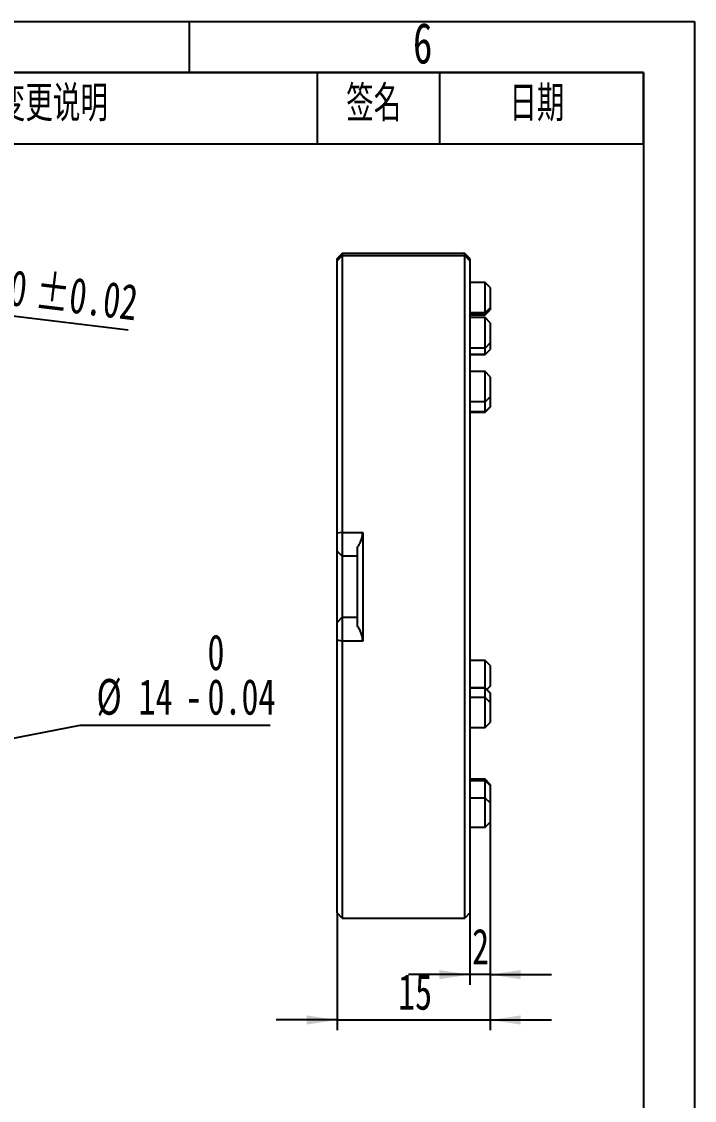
# Model space of a CAD drawing. Extents: x 0 to 297, y 0 to 210.
# Drawn here: x 231 to 297, y 104.2 to 210 of the extents above; entities that cross this region are included whole.
import ezdxf

# ---------------------------------------------------------------- set-up
doc = ezdxf.new("R2010")
doc.units = 0
doc.linetypes.add('SLD-实线', pattern=[0])
doc.layers.get('0').update_dxf_attribs({"linetype": 'CONTINUOUS'})
for name, color, linetype in [('图框', 7, 'SLD-实线'), ('尺寸线', 5, 'SLD-实线'), ('粗实线', 7, 'SLD-实线'), ('细实线', 7, 'SLD-实线')]:
    doc.layers.add(name, color=color, linetype=linetype)
doc.styles.add('SLDTEXTSTYLE0', font='TXT', dxfattribs={"width": 0.7, "bigfont": 'bigfont'})
doc.styles.add('SLDTEXTSTYLE1', font='TXT', dxfattribs={"width": 0.7})
doc.dimstyles.new('SLDDIMSTYLE0', dxfattribs={"dimtxt": 3.5, "dimasz": 3, "dimexe": 0, "dimexo": 0.0625, "dimgap": 0.875, "dimtad": 2, "dimrnd": 1e-09, "dimzin": 12, "dimtxsty": 'SLDTEXTSTYLE1', "dimsah": 1, "dimcen": 0.09, "dimazin": 3, "dimtol": 1, "dimtp": 0.02, "dimtm": 0.02, "dimtfac": 1, "dimtofl": 0, "dimtmove": 0, "dimatfit": 3, "dimtolj": 1})
doc.dimstyles.new('SLDDIMSTYLE2', dxfattribs={"dimtxt": 3.5, "dimasz": 3, "dimexe": 0, "dimexo": 0.0625, "dimgap": 0.875, "dimtad": 2, "dimrnd": 1e-09, "dimzin": 12, "dimtxsty": 'SLDTEXTSTYLE1', "dimsah": 1, "dimcen": 0.09, "dimazin": 3, "dimtfac": 1, "dimtmove": 0, "dimatfit": 3, "dimtolj": 1, "dimtzin": 12})
doc.dimstyles.new('SLDDIMSTYLE7', dxfattribs={"dimtxt": 3.5, "dimasz": 3, "dimexe": 0, "dimexo": 0.0625, "dimgap": 0.875, "dimtad": 2, "dimrnd": 1e-09, "dimzin": 12, "dimtxsty": 'SLDTEXTSTYLE1', "dimblk1": 'NONE', "dimsah": 1, "dimcen": 0, "dimazin": 3, "dimtol": 1, "dimtm": 0.04, "dimtfac": 1, "dimtmove": 0, "dimatfit": 3, "dimtolj": 1})

# ---------------------------------------------------------------- blocks, each defined once
blk = doc.blocks.new('SW_TABLEANNOTATION_0')
at = {"layer": '细实线', "color": 0}
for p, q in [((0, 0), (0, -7)), ((0, 0), (12, 0)), ((0, 0), (0, -7)), ((106, 0), (0, 0)), ((12, 0), (12, -7)), ((12, 0), (24, 0)), ((24, 0), (24, -7)), ((24, 0), (74, 0)), ((74, 0), (74, -7)), ((74, 0), (86, 0)), ((86, 0), (86, -7)), ((86, 0), (106, 0)), ((106, 0), (106, -7)), ((106, -7), (106, 0)), ((0, -7), (12, -7)), ((0, -7), (106, -7)), ((12, -7), (24, -7)), ((24, -7), (74, -7)), ((74, -7), (86, -7)), ((86, -7), (106, -7))]:
    blk.add_line(p, q, dxfattribs=at)
at = {"layer": '细实线', "color": 0, "char_height": 3.5, "attachment_point": 1, "style": 'SLDTEXTSTYLE0'}
for s, insert in [('标记', (2.85, -1.28)), ('区域', (14.85, -1.28)), ('变更说明', (42.7, -1.28)), ('签名', (76.85, -1.28)), ('日期', (92.85, -1.28))]:
    blk.add_mtext(s, dxfattribs=dict(at, insert=insert))
blk = doc.blocks.new('_D')
at = {"layer": '尺寸线'}
for p, q in [((64.93, 154.57), (70.6, 201.42)), ((70.48, 200.42), (219.39, 182.42)), ((213.85, 136.57), (219.51, 183.42)), ((219.39, 182.42), (241.46, 179.76))]:
    blk.add_line(p, q, dxfattribs=at)
for points in [[(70.48, 200.42), (73.4, 199.62), (73.51, 200.51)], [(219.39, 182.42), (216.47, 183.23), (216.36, 182.34)]]:
    blk.add_solid(points, dxfattribs=at)
at = {"layer": '尺寸线', "char_height": 3.5, "attachment_point": 1, "rotation": 353.1079, "style": 'SLDTEXTSTYLE1'}
for s, insert in [('150', (226.77, 186.08)), ('±0.02', (232.65, 185.36))]:
    blk.add_mtext(s, dxfattribs=dict(at, insert=insert))
blk = doc.blocks.new('_D_9')
at = {"layer": '尺寸线'}
for p, q in [((220.72, 137.89), (236.78, 141)), ((236.78, 141), (255.39, 141)), ((206.98, 135.24), (220.72, 137.89))]:
    blk.add_line(p, q, dxfattribs=at)
blk.add_solid([(220.72, 137.89), (223.75, 138.02), (223.58, 138.9)], dxfattribs=at)
at = {"layer": '尺寸线', "char_height": 3.5, "attachment_point": 1, "style": 'SLDTEXTSTYLE1'}
for s, insert in [('0', (249.25, 149.88)), ('%%c', (238.37, 145.52)), ('14', (242.49, 145.51)), ('0.04', (249.25, 145.52)), ('-', (247.09, 145.52))]:
    blk.add_mtext(s, dxfattribs=dict(at, insert=insert))
blk = doc.blocks.new('_NONE')
blk = doc.blocks.new('_D_10')
at = {"layer": '尺寸线'}
for p, q in [((276.97, 131.47), (276.97, 111.07)), ((261.97, 122.57), (261.97, 111.07)), ((261.97, 112.07), (255.97, 112.07)), ((261.97, 112.07), (276.97, 112.07)), ((276.97, 112.07), (282.97, 112.07))]:
    blk.add_line(p, q, dxfattribs=at)
for points in [[(261.97, 112.07), (258.97, 112.52), (258.97, 111.62)], [(276.97, 112.07), (279.97, 111.62), (279.97, 112.52)]]:
    blk.add_solid(points, dxfattribs=at)
at = {"layer": '尺寸线', "insert": (267.94, 116.58), "char_height": 3.5, "attachment_point": 1, "style": 'SLDTEXTSTYLE1'}
blk.add_mtext('15', dxfattribs=at)
blk = doc.blocks.new('_D_11')
at = {"layer": '尺寸线'}
for p, q in [((276.97, 131.47), (276.97, 115.52)), ((274.97, 122.57), (274.97, 115.52)), ((274.97, 116.52), (268.97, 116.52)), ((276.97, 116.52), (274.97, 116.52)), ((276.97, 116.52), (282.97, 116.52))]:
    blk.add_line(p, q, dxfattribs=at)
for points in [[(274.97, 116.52), (271.97, 116.97), (271.97, 116.07)], [(276.97, 116.52), (279.97, 116.07), (279.97, 116.97)]]:
    blk.add_solid(points, dxfattribs=at)
at = {"layer": '尺寸线', "insert": (275.2, 121.03), "char_height": 3.5, "attachment_point": 1, "style": 'SLDTEXTSTYLE1'}
blk.add_mtext('2', dxfattribs=at)

msp = doc.modelspace()

# ---------------------------------------------------------------- linework, layer by layer
at = {"color": 7, "linetype": 'SLD-实线'}
for p, q in [((262.4720632, 187.2585968), (261.9720632, 186.7585968)), ((262.4720632, 187.0431444), (261.9720632, 186.5434951)), ((261.9720632, 186.5434951), (261.9720632, 186.7585968)), ((261.9720632, 159.8118449), (261.9720632, 186.5434951)), ((274.4720632, 187.2585968), (262.4720632, 187.2585968)), ((262.4720632, 187.2585968), (262.4720632, 187.0431444)), ((262.4720632, 187.0431444), (262.4720632, 159.8938121)), ((262.4720632, 187.0431444), (274.4720632, 187.0431444)), ((274.9720632, 186.7585968), (274.4720632, 187.2585968)), ((274.4720632, 187.0431444), (274.4720632, 187.2585968)), ((274.4720632, 122.0659433), (274.4720632, 187.0431444)), ((274.9720632, 186.5434951), (274.4720632, 187.0431444)), ((274.9720632, 186.7585968), (274.9720632, 186.5434951)), ((274.9720632, 186.5434951), (274.9720632, 122.5659433)), ((276.4720632, 184.4219331), (274.9720632, 184.4219331)), ((276.9720632, 183.9219331), (276.4720632, 184.4219331)), ((276.4720632, 181.4234686), (276.4720632, 184.4219331)), ((276.9720632, 183.9219331), (276.9720632, 181.9229567)), ((276.4720632, 181.4234686), (274.9720632, 181.4234686)), ((276.4720632, 181.2425264), (274.9720632, 181.2425264)), ((274.9720632, 181.2409909), (276.4720632, 181.2409909)), ((276.4720632, 180.9608606), (274.9720632, 180.9608606)), ((276.4720632, 181.4234686), (276.9720632, 181.9229567)), ((276.4720632, 181.2425264), (276.9720632, 181.7420145)), ((276.4720632, 181.2409909), (276.9720632, 181.7409909)), ((276.4720632, 181.2425264), (276.4720632, 181.4234686)), ((276.4720632, 181.2409909), (276.4720632, 181.2425264)), ((276.9720632, 180.4608606), (276.4720632, 180.9608606)), ((276.4720632, 177.9795243), (276.4720632, 180.9608606)), ((276.9720632, 181.9229567), (276.9720632, 181.7420145)), ((276.9720632, 181.7420145), (276.9720632, 181.7409909)), ((276.9720632, 180.4608606), (276.9720632, 178.4733031)), ((276.4720632, 177.9795243), (274.9720632, 177.9795243)), ((276.9720632, 178.4733031), (276.4720632, 177.9795243)), ((276.4720632, 177.3504916), (276.4720632, 177.9795243)), ((276.4720632, 177.3504916), (276.9720632, 177.8442703)), ((276.4720632, 177.3318279), (276.9720632, 177.8318279)), ((276.9720632, 178.4733031), (276.9720632, 177.8442703)), ((276.9720632, 177.8442703), (276.9720632, 177.8318279)), ((276.4720632, 177.3504916), (274.9720632, 177.3504916)), ((274.9720632, 177.3318279), (276.4720632, 177.3318279)), ((276.4720632, 177.3318279), (276.4720632, 177.3504916)), ((276.4720632, 175.6617449), (274.9720632, 175.6617449)), ((276.9720632, 175.1617449), (276.4720632, 175.6617449)), ((276.4720632, 172.706633), (276.4720632, 175.6617449)), ((276.9720632, 175.1617449), (276.9720632, 173.1916703)), ((276.4720632, 172.706633), (274.9720632, 172.706633)), ((276.9720632, 173.1916703), (276.4720632, 172.706633)), ((276.4720632, 171.7354048), (276.4720632, 172.706633)), ((276.9720632, 173.1916703), (276.9720632, 172.2204421)), ((276.4720632, 171.7354048), (274.9720632, 171.7354048)), ((274.9720632, 171.6905167), (276.4720632, 171.6905167)), ((276.4720632, 171.7354048), (276.9720632, 172.2204421)), ((276.4720632, 171.6905167), (276.9720632, 172.1905167)), ((276.4720632, 171.6905167), (276.4720632, 171.7354048)), ((276.9720632, 172.2204421), (276.9720632, 172.1905167)), ((262.4720632, 159.8938121), (261.9720632, 159.8118449)), ((261.9720632, 158.0659433), (261.9720632, 159.8118449)), ((262.4720632, 159.8938121), (264.4720632, 159.8938121)), ((262.4720632, 159.8938121), (262.4720632, 157.5659433)), ((264.4720632, 159.8938121), (264.4720632, 149.2380744)), ((262.4720632, 157.5659433), (261.9720632, 158.0659433)), ((261.9720632, 151.0659433), (261.9720632, 158.0659433)), ((263.9720632, 150.6611284), (263.9720632, 158.4707582)), ((263.9720632, 157.5659433), (262.4720632, 157.5659433)), ((262.4720632, 157.5659433), (262.4720632, 151.5659433)), ((262.4720632, 151.5659433), (261.9720632, 151.0659433)), ((262.4720632, 151.5659433), (262.4720632, 149.2380744)), ((262.4720632, 151.5659433), (263.9720632, 151.5659433)), ((261.9720632, 149.3200417), (261.9720632, 151.0659433)), ((262.4720632, 149.2380744), (261.9720632, 149.3200417)), ((261.9720632, 122.5659433), (261.9720632, 149.3200417)), ((262.4720632, 149.2380744), (262.4720632, 122.0659433)), ((264.4720632, 149.2380744), (262.4720632, 149.2380744)), ((276.4720632, 147.3245311), (274.9720632, 147.3245311)), ((276.4720632, 144.6467631), (276.4720632, 147.3245311)), ((276.9720632, 146.8245358), (276.4720632, 147.3245311)), ((276.9720632, 146.8245358), (276.9720632, 144.8245546)), ((276.4720632, 144.6467631), (274.9720632, 144.6467631)), ((276.4720632, 144.6085775), (274.9720632, 144.6085775)), ((276.9720632, 144.1467631), (276.4720632, 144.6467631)), ((276.4720632, 144.6085775), (276.4720632, 144.6467631)), ((276.4720632, 143.7117737), (276.4720632, 144.6085775)), ((276.4720632, 144.6085775), (276.9720632, 144.121306)), ((276.9720632, 144.8245546), (276.6331658, 144.4856604)), ((276.6418328, 144.4769935), (276.9720632, 144.8072207)), ((276.9720632, 144.8245546), (276.9720632, 144.8072207)), ((276.9720632, 144.1467631), (276.9720632, 144.121306)), ((276.9720632, 144.121306), (276.9720632, 143.2245022)), ((276.4720632, 143.7117737), (274.9720632, 143.7117737)), ((276.4720632, 140.7499593), (276.4720632, 143.7117737)), ((276.9720632, 143.2245022), (276.4720632, 143.7117737)), ((276.9720632, 143.2245022), (276.9720632, 141.2499593)), ((274.9720632, 140.7499593), (276.4720632, 140.7499593)), ((276.4720632, 140.7499593), (276.9720632, 141.2499593)), ((276.4720632, 135.6765506), (274.9720632, 135.6765506)), ((276.4720632, 135.5339768), (274.9720632, 135.5339768)), ((276.9720632, 135.1765506), (276.4720632, 135.6765506)), ((276.4720632, 135.5339768), (276.4720632, 135.6765506)), ((276.4720632, 133.831912), (276.4720632, 135.5339768)), ((276.9720632, 135.0815014), (276.4720632, 135.5339768)), ((276.9720632, 135.1765506), (276.9720632, 135.0815014)), ((276.9720632, 135.0815014), (276.9720632, 133.3794366)), ((276.4720632, 133.831912), (274.9720632, 133.831912)), ((276.4720632, 130.9744858), (276.4720632, 133.831912)), ((276.9720632, 133.3794366), (276.4720632, 133.831912)), ((276.9720632, 133.3794366), (276.9720632, 131.4744858)), ((276.4720632, 130.9744858), (276.9720632, 131.4744858)), ((274.9720632, 130.9744858), (276.4720632, 130.9744858)), ((262.4720632, 122.0659433), (261.9720632, 122.5659433)), ((262.4720632, 122.0659433), (274.4720632, 122.0659433)), ((274.9720632, 122.5659433), (274.4720632, 122.0659433))]:
    msp.add_line(p, q, dxfattribs=at)
for points, knots in [([(263.9720632, 158.4707582), (264.0444279, 158.5645475), (264.1111166, 158.6648867), (264.2316616, 158.880532), (264.286045, 158.997362), (264.4201007, 159.3618801), (264.4720632, 159.6294687), (264.4720632, 159.8938121)], [0, 0, 0, 0, 0.25, 0.25, 0.5, 0.5, 1, 1, 1, 1]), ([(264.4720632, 149.2380744), (264.4720632, 149.3702562), (264.4595685, 149.5012735), (264.4116733, 149.7611707), (264.3757943, 149.8902349), (264.2867486, 150.1328557), (264.2327328, 150.2492899), (264.1114293, 150.4665875), (264.0444785, 150.5672735), (263.9720632, 150.6611284)], [0, 0, 0, 0, 0.25, 0.25, 0.5, 0.5, 0.75, 0.75, 1, 1, 1, 1])]:
    msp.add_open_spline(points, degree=3, knots=knots, dxfattribs=at)
at = {"layer": '粗实线'}
for p, q in [((25, 205), (292, 205)), ((292, 205), (292, 5))]:
    msp.add_line(p, q, dxfattribs=at)
at = {"layer": '细实线'}
for p, q in [((0, 210), (297, 210)), ((247.5, 205), (247.5, 210)), ((297, 210), (297, 0))]:
    msp.add_line(p, q, dxfattribs=at)

# ---------------------------------------------------------------- block references
msp.add_blockref('SW_TABLEANNOTATION_0', (186, 205), dxfattribs=at)

# ---------------------------------------------------------------- texts
at = {"layer": '图框', "insert": (269.4005369, 209.8869199), "char_height": 4, "attachment_point": 1, "style": 'SLDTEXTSTYLE1'}
msp.add_mtext('6', dxfattribs=at)

# ---------------------------------------------------------------- dimensions: what is measured, and where the dimension line sits
at = {"layer": '尺寸线'}
dim = msp.add_linear_dim(base=(219.3914402, 182.4230442), p1=(64.9324507, 154.5659433), p2=(213.8485344, 136.5659433), angle=353.107897421, dimstyle='SLDDIMSTYLE0', dxfattribs=at)
dim.commit()
dim.dimension.update_dxf_attribs({"geometry": '_D', "text_midpoint": (233.8485344, 180.6755654), "dimtype": 160})
dim = msp.add_diameter_dim_2p(p1=(206.9755393, 135.2385629), p2=(220.7215295, 137.8933237), dimstyle='SLDDIMSTYLE7', dxfattribs=at)
dim.commit()
dim.dimension.update_dxf_attribs({"geometry": '_D_9', "text_midpoint": (246.8802853, 145.3584567), "dimtype": 163})
for base, p1, p2, picture, middle in [((276.9720632, 112.0659433), (261.9720632, 122.5659433), (276.9720632, 131.4744858), '_D_10', (269.4720632, 112.0659433)), ((274.9720632, 116.519408), (276.9720632, 131.4744858), (274.9720632, 122.5659433), '_D_11', (275.9720632, 116.519408))]:
    dim = msp.add_linear_dim(base=base, p1=p1, p2=p2, dimstyle='SLDDIMSTYLE2', dxfattribs=at)
    dim.commit()
    dim.dimension.update_dxf_attribs({"geometry": picture, "text_midpoint": middle, "dimtype": 160})

doc.saveas('drawing.dxf')
